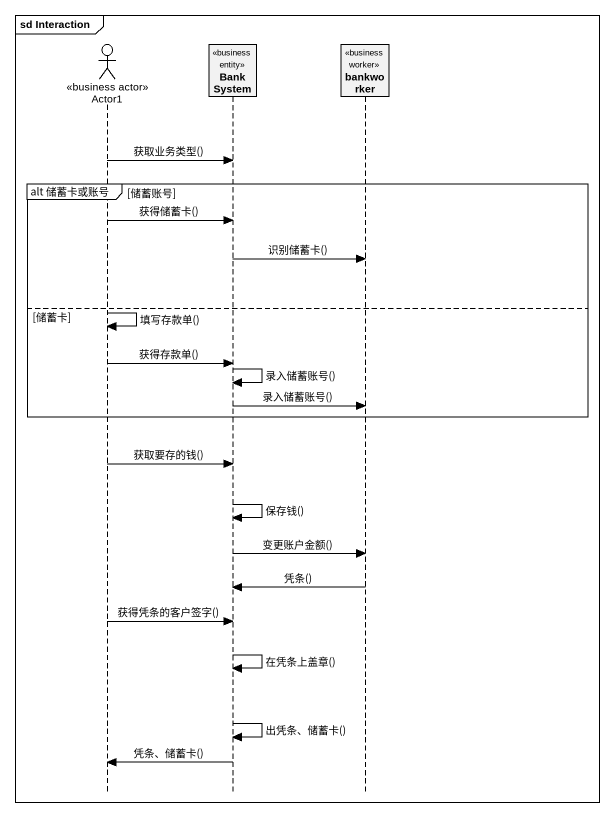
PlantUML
@startuml
mainframe sd Interaction
hide footbox
actor Actor1 <<business actor>>
participant BankSystem <<business entity>>
participant bankworker <<business worker>>

Actor1 -> BankSystem : 获取业务类型()
group alt 储蓄卡或账号 [储蓄账号]
  Actor1 -> BankSystem : 获得储蓄卡()
  BankSystem -> bankworker : 识别储蓄卡()
else 储蓄卡
  Actor1 -> Actor1 : 填写存款单()
  Actor1 -> BankSystem : 获得存款单()
  BankSystem -> BankSystem : 录入储蓄账号()
  BankSystem -> bankworker : 录入储蓄账号()
end
Actor1 -> BankSystem : 获取要存的钱()
BankSystem -> BankSystem : 保存钱()
BankSystem -> bankworker : 变更账户金额()
bankworker -> BankSystem : 凭条()
Actor1 -> BankSystem : 获得凭条的客户签字()
BankSystem -> BankSystem : 在凭条上盖章()
BankSystem -> BankSystem : 出凭条、储蓄卡()
BankSystem -> Actor1 : 凭条、储蓄卡()
@enduml
